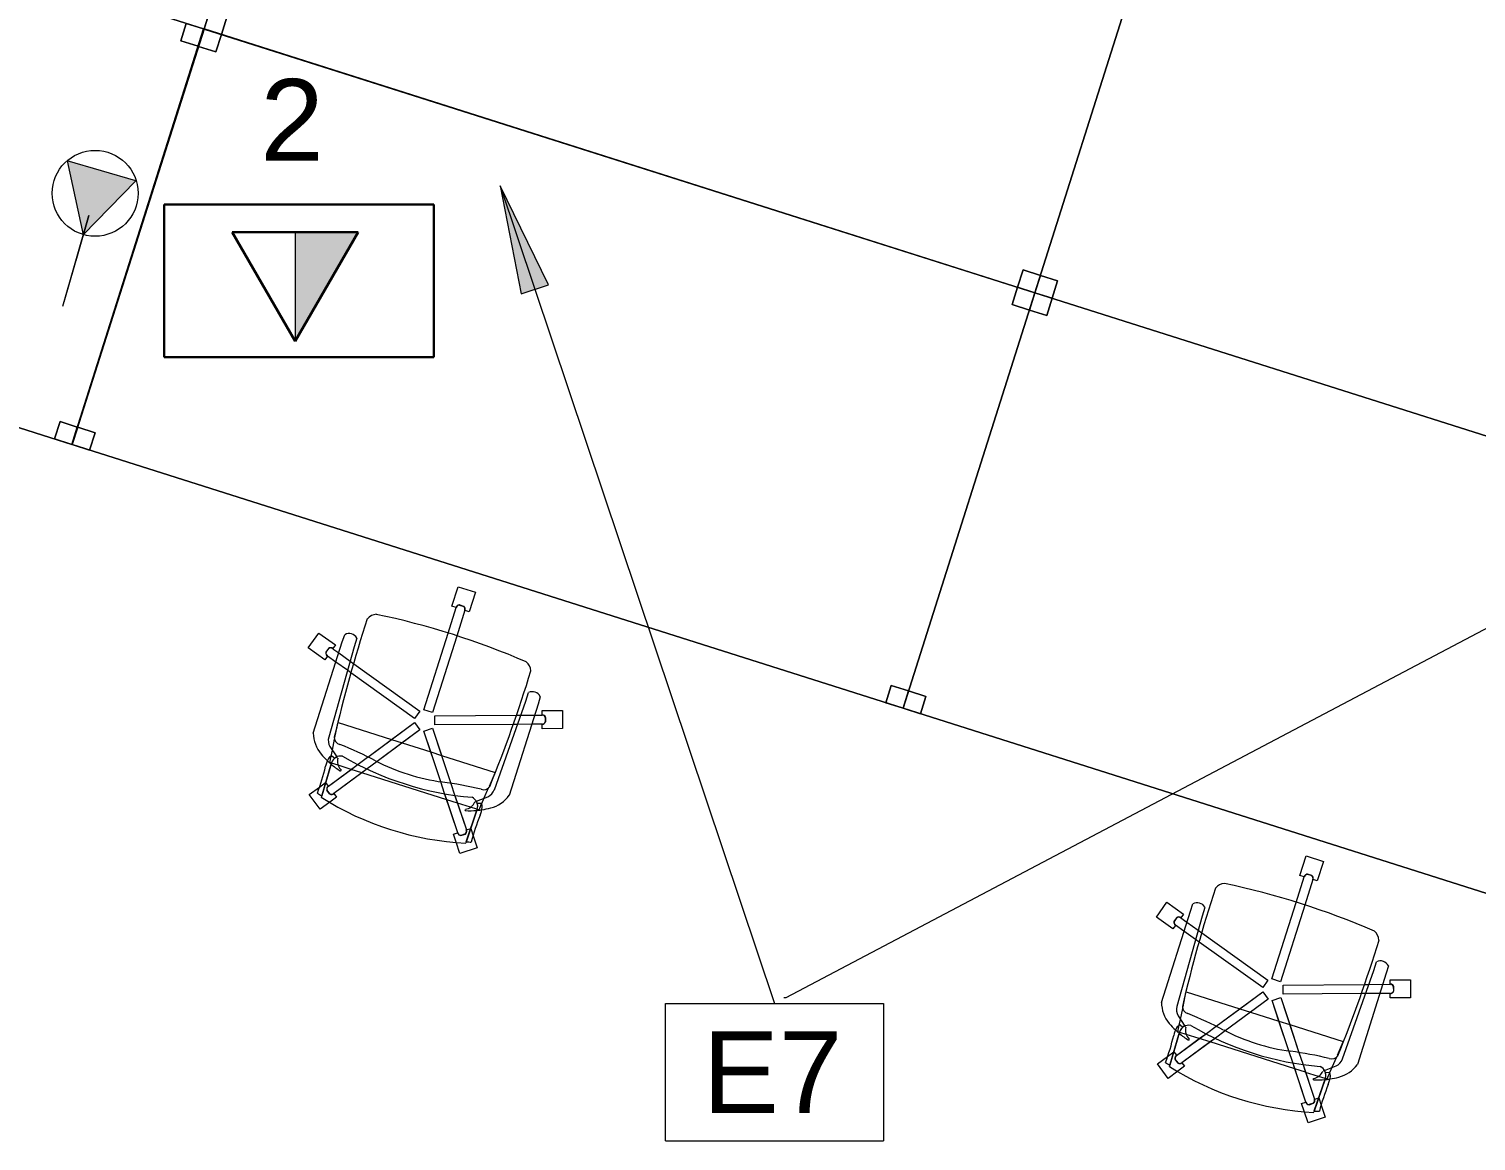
# Model space of a CAD drawing. Header units: inches. Extents: x 385 to 2249, y -1773 to -36.
# Drawn here: x 1456.3 to 1615.7, y -580.4 to -457.9 of the extents above; entities that cross this region are included whole.
import ezdxf

# ---------------------------------------------------------------- set-up
doc = ezdxf.new("R2010")
doc.units = ezdxf.units.IN
doc.header["$MEASUREMENT"] = 0
for name, color, linetype, lineweight in [('A-ANNO-KEYN', 231, 'Continuous', 9), ('A-ANNO-NOTE', 131, 'Continuous', 30), ('G-ANNO-TEXT', 231, 'Continuous', 9), ('I-FURN', 30, 'Continuous', 9)]:
    doc.layers.add(name, color=color, linetype=linetype, lineweight=lineweight)
doc.styles.add('Arial', font='arial.ttf', dxfattribs={"height": 9})
doc.styles.add('Swis721 Lt BT', font='swissl.ttf', dxfattribs={"height": 9})

# ---------------------------------------------------------------- blocks, each defined once
blk = doc.blocks.new('Rectangular Table - Rectangular Table-V44-Level 7 POWER _ SIGNAL')
at = {"layer": 'I-FURN'}
for p, q in [((-46, 24), (-48, 24)), ((-48, 24), (-48, 22)), ((-48, 22), (-48, 24)), ((-48, 24), (-46, 24)), ((48, 24), (-48, 24)), ((-48, 24), (-48, -24)), ((-48, -24), (-48, 24)), ((-48, 24), (48, 24)), ((-46, 22), (-46, 24)), ((-46, 24), (-46, 22)), ((46, 24), (46, 22)), ((48, 24), (46, 24)), ((46, 24), (48, 24)), ((46, 22), (46, 24)), ((48, 22), (48, 24)), ((48, 24), (48, 22)), ((48, -24), (48, 24)), ((48, 24), (48, -24)), ((-48, 22), (-46, 22)), ((-46, 22), (-48, 22)), ((46, 22), (48, 22)), ((48, 22), (46, 22)), ((-46, -22), (-48, -22)), ((-48, -22), (-48, -24)), ((-48, -24), (-48, -22)), ((-48, -22), (-46, -22)), ((-46, -24), (-46, -22)), ((-46, -22), (-46, -24)), ((48, -22), (46, -22)), ((46, -22), (46, -24)), ((46, -24), (46, -22)), ((46, -22), (48, -22)), ((48, -24), (48, -22)), ((48, -22), (48, -24)), ((-48, -24), (-46, -24)), ((-46, -24), (-48, -24)), ((-48, -24), (48, -24)), ((48, -24), (-48, -24)), ((46, -24), (48, -24)), ((48, -24), (46, -24))]:
    blk.add_line(p, q, dxfattribs=at)
blk = doc.blocks.new('Rectangular Table - Rectangular Table-V46-Level 7 POWER _ SIGNAL')
at = {"layer": 'I-FURN'}
for p, q in [((-46, 24), (-48, 24)), ((-48, 24), (-48, 23.86)), ((-48, 23.86), (-48, 24)), ((-48, 24), (-46, 24)), ((48, 24), (-48, 24)), ((-48, 24), (-48, -24)), ((-48, 23.86), (-48, 24)), ((-48, 24), (48, 24)), ((-46, 22), (-46, 24)), ((-46, 24), (-46, 22)), ((46, 24), (46, 22)), ((48, 24), (46, 24)), ((46, 24), (48, 24)), ((46, 22), (46, 24)), ((48, 22), (48, 24)), ((48, 24), (48, 22)), ((48, -24), (48, 24)), ((48, 24), (48, -24)), ((-48, 23.86), (-48, 22)), ((-48, 22.14), (-48, 23.86)), ((-48, -23.86), (-48, 23.86)), ((-48, 22), (-48, 22.14)), ((-48, 22), (-46, 22)), ((-46, 22), (-48, 22)), ((46, 22), (48, 22)), ((48, 22), (46, 22)), ((-46, -22), (-48, -22)), ((-48, -22), (-48, -23.86)), ((-48, -23.86), (-48, -22)), ((-48, -22), (-46, -22)), ((-46, -24), (-46, -22)), ((-46, -22), (-46, -24)), ((48, -22), (46, -22)), ((46, -22), (46, -24)), ((46, -24), (46, -22)), ((46, -22), (48, -22)), ((48, -24), (48, -22)), ((48, -22), (48, -24)), ((-48, -23.86), (-48, -24)), ((-48, -24), (-48, -23.86)), ((-48, -24), (-48, -23.86)), ((-48, -24), (-46, -24)), ((-46, -24), (-48, -24)), ((-48, -24), (48, -24)), ((48, -24), (-48, -24)), ((46, -24), (48, -24)), ((48, -24), (46, -24))]:
    blk.add_line(p, q, dxfattribs=at)
blk = doc.blocks.new('Rectangular Table - Rectangular Table-5809073-Level 7 POWER _ SIGNAL')
at = {"layer": 'I-FURN'}
for p, q in [((-46, 24), (-48, 24)), ((-48, 24), (-48, 22)), ((-48, 22), (-48, 24)), ((-48, 24), (-46, 24)), ((48, 24), (-48, 24)), ((-48, 24), (-48, -24)), ((-48, -24), (-48, 24)), ((-48, 24), (48, 24)), ((-46, 22), (-46, 24)), ((-46, 24), (-46, 22)), ((46, 24), (46, 22)), ((48, 24), (46, 24)), ((46, 24), (48, 24)), ((46, 22), (46, 24)), ((48, 22), (48, 24)), ((48, 24), (48, 22)), ((48, -24), (48, 24)), ((48, 24), (48, -24)), ((-48, 22), (-46, 22)), ((-46, 22), (-48, 22)), ((46, 22), (48, 22)), ((48, 22), (46, 22)), ((-46, -22), (-48, -22)), ((-48, -22), (-48, -24)), ((-48, -24), (-48, -22)), ((-48, -22), (-46, -22)), ((-46, -24), (-46, -22)), ((-46, -22), (-46, -24)), ((48, -22), (46, -22)), ((46, -22), (46, -24)), ((46, -24), (46, -22)), ((46, -22), (48, -22)), ((48, -24), (48, -22)), ((48, -22), (48, -24)), ((-48, -24), (-46, -24)), ((-46, -24), (-48, -24)), ((-48, -24), (48, -24)), ((48, -24), (-48, -24)), ((46, -24), (48, -24)), ((48, -24), (46, -24))]:
    blk.add_line(p, q, dxfattribs=at)
blk = doc.blocks.new('F-Haworth_Chair_X99-Seminar - X99 Advanced Seminar Chair-V50-Level 7 POWER _ SIGNAL')
at = {"layer": 'I-FURN'}
for p, q in [((-1, 15.13), (1, 15.13)), ((-1, 12.88), (-1, 15.13)), ((-1, 15.13), (1, 15.13)), ((-1, 12.88), (-1, 15.13)), ((1, 15.13), (1, 12.88)), ((1, 15.13), (1, 12.88)), ((-0.52, 12.88), (-1, 12.88)), ((-0.52, 12.88), (-1, 12.88)), ((-0.5, 9.91), (-0.5, 12.88)), ((-0.5, 9.91), (-0.5, 12.88)), ((0.26, 13.26), (-0.26, 13.26)), ((0.26, 13.26), (-0.26, 13.26)), ((-0.25, 13.25), (0.25, 13.25)), ((-0.25, 13.25), (0.25, 13.25)), ((0.5, 12.88), (0.5, 9.91)), ((0.5, 12.88), (0.5, 9.91)), ((1, 12.88), (0.52, 12.88)), ((1, 12.88), (0.52, 12.88)), ((-0.5, 1.08), (-0.5, 9.91)), ((-0.5, 1.08), (-0.5, 9.91)), ((0.5, 9.91), (0.5, 1.08)), ((0.5, 9.91), (0.5, 1.08)), ((-14.69, 3.72), (-14.08, 5.62)), ((-14.69, 3.72), (-14.08, 5.62)), ((-14.08, 5.62), (-11.94, 4.93)), ((-14.08, 5.62), (-11.94, 4.93)), ((-11.94, 4.93), (-12.09, 4.47)), ((-11.94, 4.93), (-12.09, 4.47)), ((-11.32, 5.48), (-11.3, 6.32)), ((-11.32, -5.06), (-11.32, 5.48)), ((-9.92, 6.36), (-9.92, 5.36)), ((-9.92, 5.36), (-9.57, -4.97)), ((9.57, -4.97), (9.92, 5.36)), ((9.92, 5.36), (9.92, 6.36)), ((11.3, 6.32), (11.32, 5.48)), ((11.32, 5.48), (11.32, -5.06)), ((11.94, 4.93), (14.08, 5.62)), ((11.94, 4.93), (14.08, 5.62)), ((12.09, 4.47), (11.94, 4.93)), ((12.09, 4.47), (11.94, 4.93)), ((14.08, 5.62), (14.69, 3.72)), ((14.08, 5.62), (14.69, 3.72)), ((-12.55, 3.03), (-14.69, 3.72)), ((-12.55, 3.03), (-14.69, 3.72)), ((-12.53, 4.34), (-12.69, 3.85)), ((-12.53, 4.34), (-12.69, 3.85)), ((-12.68, 3.86), (-12.52, 4.33)), ((-12.68, 3.86), (-12.52, 4.33)), ((-12.4, 3.49), (-12.55, 3.03)), ((-12.4, 3.49), (-12.55, 3.03)), ((-11.32, 3.15), (-12.4, 3.5)), ((-11.32, 3.15), (-12.4, 3.5)), ((-12.09, 4.45), (-11.32, 4.21)), ((-12.09, 4.45), (-11.32, 4.21)), ((-11.32, 4.21), (-9.86, 3.73)), ((-11.32, 4.21), (-9.86, 3.73)), ((-9.86, 3.73), (-9.38, 3.57)), ((-9.86, 3.73), (-9.38, 3.57)), ((-9.38, 3.57), (-0.87, 0.81)), ((-9.38, 3.57), (-0.87, 0.81)), ((0.87, 0.81), (9.38, 3.57)), ((0.87, 0.81), (9.38, 3.57)), ((9.38, 3.57), (9.86, 3.73)), ((9.38, 3.57), (9.86, 3.73)), ((9.86, 3.73), (11.32, 4.21)), ((9.86, 3.73), (11.32, 4.21)), ((11.32, 4.21), (12.09, 4.45)), ((11.32, 4.21), (12.09, 4.45)), ((12.4, 3.5), (11.32, 3.15)), ((12.4, 3.5), (11.32, 3.15)), ((12.55, 3.03), (12.4, 3.49)), ((12.55, 3.03), (12.4, 3.49)), ((12.52, 4.33), (12.68, 3.86)), ((12.52, 4.33), (12.68, 3.86)), ((12.69, 3.85), (12.53, 4.34)), ((12.69, 3.85), (12.53, 4.34)), ((14.69, 3.72), (12.55, 3.03)), ((14.69, 3.72), (12.55, 3.03)), ((-9.83, 2.67), (-11.32, 3.15)), ((-9.83, 2.67), (-11.32, 3.15)), ((-9.37, 2.52), (-9.83, 2.67)), ((-9.37, 2.52), (-9.83, 2.67)), ((-1.18, -0.14), (-9.37, 2.52)), ((-1.18, -0.14), (-9.37, 2.52)), ((9.37, 2.52), (1.18, -0.14)), ((9.37, 2.52), (1.18, -0.14)), ((9.83, 2.67), (9.37, 2.52)), ((9.83, 2.67), (9.37, 2.52)), ((11.32, 3.15), (9.83, 2.67)), ((11.32, 3.15), (9.83, 2.67)), ((-0.87, 0.81), (-1.18, -0.14)), ((-0.87, 0.81), (-1.18, -0.14)), ((0.5, 1.08), (-0.5, 1.08)), ((0.5, 1.08), (-0.5, 1.08)), ((1.18, -0.14), (0.87, 0.81)), ((1.18, -0.14), (0.87, 0.81)), ((-4.79, -5.75), (-1.04, -0.58)), ((-0.23, -1.17), (-3.68, -5.91)), ((-2.89, -3.12), (-1.04, -0.58)), ((-0.23, -1.17), (-1.65, -3.12)), ((-1.04, -0.58), (-0.23, -1.17)), ((-1.04, -0.58), (-0.23, -1.17)), ((0.23, -1.17), (1.04, -0.58)), ((0.23, -1.17), (1.04, -0.58)), ((1.65, -3.12), (0.23, -1.17)), ((3.68, -5.91), (0.23, -1.17)), ((1.04, -0.58), (2.89, -3.12)), ((1.04, -0.58), (4.79, -5.75)), ((-9.07, -3.12), (-2.89, -3.12)), ((-9.07, -3.2), (-9.07, -3.12)), ((-4.79, -5.75), (-2.89, -3.12)), ((-1.65, -3.12), (-3.68, -5.91)), ((-2.89, -3.12), (-1.65, -3.12)), ((-1.65, -3.12), (1.65, -3.12)), ((1.65, -3.12), (2.89, -3.12)), ((3.68, -5.91), (1.65, -3.12)), ((2.89, -3.12), (9.07, -3.12)), ((2.89, -3.12), (4.79, -5.75)), ((9.07, -3.12), (9.07, -3.2)), ((-8.9, -4.8), (-9.07, -3.2)), ((9.07, -3.2), (8.9, -4.8)), ((-9.13, -5.92), (-8.07, -6.77)), ((-8.88, -4.99), (-8.89, -4.91)), ((-8.75, -6.22), (-8.88, -4.99)), ((-8.68, -6.87), (-8.75, -6.22)), ((-5.57, -6.82), (-4.83, -5.79)), ((-5.57, -6.82), (-4.83, -5.79)), ((-3.68, -5.91), (-4.47, -7.01)), ((-3.68, -5.91), (-4.47, -7.01)), ((4.47, -7.01), (3.68, -5.91)), ((4.47, -7.01), (3.68, -5.91)), ((4.79, -5.75), (5.57, -6.82)), ((4.79, -5.75), (5.57, -6.82)), ((8.07, -6.77), (9.13, -5.92)), ((8.75, -6.22), (8.68, -6.87)), ((8.88, -4.99), (8.75, -6.22)), ((8.89, -4.91), (8.88, -4.99)), ((-8.67, -7.01), (-8.68, -6.87)), ((-8.62, -7.42), (-8.66, -7.03)), ((-8.6, -7.6), (-8.62, -7.43)), ((-8.61, -6.81), (-8.23, -6.95)), ((-8.49, -7.6), (-8.56, -7.6)), ((-8.42, -7.57), (-8.34, -11.37)), ((-8.34, -11.52), (-8.42, -7.57)), ((-7.65, -7.6), (-8.4, -7.6)), ((-8.03, -6.81), (-7.95, -6.87)), ((-7.97, -10.12), (-5.57, -6.82)), ((-7.97, -10.12), (-6.14, -7.6)), ((-6.14, -7.6), (-7.65, -7.6)), ((-4.47, -7.01), (-7.16, -10.71)), ((-4.9, -7.6), (-7.16, -10.71)), ((-6.14, -7.6), (-5.57, -6.82)), ((-4.9, -7.6), (-6.14, -7.6)), ((-4.47, -7.01), (-4.9, -7.6)), ((4.9, -7.6), (-4.9, -7.6)), ((4.9, -7.6), (4.47, -7.01)), ((7.16, -10.71), (4.47, -7.01)), ((6.14, -7.6), (4.9, -7.6)), ((7.16, -10.71), (4.9, -7.6)), ((5.57, -6.82), (6.14, -7.6)), ((5.57, -6.82), (7.97, -10.12)), ((7.65, -7.6), (6.14, -7.6)), ((6.14, -7.6), (7.97, -10.12)), ((8.4, -7.6), (7.65, -7.6)), ((7.95, -6.87), (8.07, -6.77)), ((8.23, -6.95), (8.61, -6.81)), ((8.34, -11.37), (8.42, -7.57)), ((8.42, -7.57), (8.34, -11.52)), ((8.56, -7.6), (8.49, -7.6)), ((8.62, -7.43), (8.6, -7.6)), ((8.68, -6.91), (8.62, -7.42)), ((-7.18, -7.99), (-7.21, -8.13)), ((7.21, -8.13), (7.18, -7.99)), ((-9.7, -11.65), (-8.88, -10.52)), ((-9.7, -11.65), (-8.88, -10.52)), ((-8.88, -10.52), (-8.38, -9.83)), ((-8.88, -10.52), (-8.38, -9.83)), ((-8.38, -9.83), (-7.99, -10.11)), ((-8.38, -9.83), (-7.99, -10.11)), ((-8, -10.58), (-7.59, -10.88)), ((-8, -10.58), (-7.59, -10.88)), ((-7.59, -10.87), (-7.99, -10.57)), ((-7.59, -10.87), (-7.99, -10.57)), ((-6.76, -11), (-7.29, -11.74)), ((-6.76, -11), (-7.29, -11.74)), ((-7.15, -10.72), (-6.76, -11)), ((-7.15, -10.72), (-6.76, -11)), ((6.76, -11), (7.15, -10.72)), ((6.76, -11), (7.15, -10.72)), ((7.29, -11.74), (6.76, -11)), ((7.29, -11.74), (6.76, -11)), ((7.99, -10.57), (7.59, -10.87)), ((7.99, -10.57), (7.59, -10.87)), ((7.59, -10.88), (8, -10.58)), ((7.59, -10.88), (8, -10.58)), ((7.99, -10.11), (8.38, -9.83)), ((7.99, -10.11), (8.38, -9.83)), ((8.38, -9.83), (8.88, -10.52)), ((8.38, -9.83), (8.88, -10.52)), ((8.88, -10.52), (9.7, -11.65)), ((8.88, -10.52), (9.7, -11.65)), ((-8.08, -12.82), (-9.7, -11.65)), ((-8.08, -12.82), (-9.7, -11.65)), ((-7.29, -11.74), (-8.08, -12.82)), ((-7.29, -11.74), (-8.08, -12.82)), ((8.08, -12.82), (7.29, -11.74)), ((8.08, -12.82), (7.29, -11.74)), ((9.7, -11.65), (8.08, -12.82)), ((9.7, -11.65), (8.08, -12.82))]:
    blk.add_line(p, q, dxfattribs=at)
for centre, radius, start, end in [((-0.11, 12.88), 0.407, 111.1651, 180.8349), ((-0.11, 12.88), 0.407, 111.1651, 180.8349), ((-0.09, 12.88), 0.406, 112.6199, 180), ((-0.09, 12.88), 0.406, 166.524, 180), ((-0.09, 12.88), 0.406, 126.0959, 166.524), ((-0.09, 12.88), 0.406, 112.6199, 126.0959), ((0.09, 12.88), 0.406, 53.9041, 67.3801), ((0.09, 12.88), 0.406, 0, 67.3801), ((0.11, 12.88), 0.407, 54.9009, 68.8349), ((0.11, 12.88), 0.407, 359.1651, 68.8349), ((0.09, 12.88), 0.406, 0, 53.9041), ((0.11, 12.88), 0.407, 40.967, 54.9009), ((0.11, 12.88), 0.407, 27.033, 40.967), ((0.11, 12.88), 0.407, 13.0991, 27.033), ((0.11, 12.88), 0.407, 359.1651, 13.0991), ((0, -75.01), 84.96, 84.1475, 95.8525), ((-8.21, 8.28), 1.31, 110.0433, 159.9567), ((144.06, 7.32), 153.52, 179.4749, 184.5213), ((8.21, 8.28), 1.31, 20.0433, 69.9567), ((-144.06, 7.32), 153.52, 355.4787, 0.5251), ((-10.58, 5.68), 0.956, 45.8901, 138.1099), ((10.58, 5.68), 0.956, 41.8901, 134.1099), ((-12.28, 3.88), 0.407, 183.1651, 224.967), ((-12.28, 3.88), 0.407, 183.1651, 252.8349), ((-12.27, 3.89), 0.406, 184.6199, 198.0959), ((-12.27, 3.89), 0.406, 184.6199, 252), ((-12.27, 3.89), 0.406, 198.0959, 238.524), ((-12.28, 3.88), 0.407, 224.967, 238.9009), ((-12.22, 4.09), 0.407, 85.0991, 140.8349), ((-12.22, 4.09), 0.407, 71.1651, 140.8349), ((-12.22, 4.07), 0.406, 85.476, 139.3801), ((-12.22, 4.07), 0.406, 72, 139.3801), ((-12.27, 3.89), 0.406, 238.524, 252), ((-12.28, 3.88), 0.407, 238.9009, 252.8349), ((-12.22, 4.09), 0.407, 71.1651, 85.0991), ((-12.22, 4.07), 0.406, 72, 85.476), ((12.22, 4.09), 0.407, 39.1651, 108.8349), ((12.22, 4.09), 0.407, 39.1651, 108.8349), ((12.22, 4.07), 0.406, 81.0479, 108), ((12.22, 4.07), 0.406, 40.6199, 108), ((12.22, 4.07), 0.406, 40.6199, 81.0479), ((12.27, 3.89), 0.406, 288, 355.3801), ((12.28, 3.88), 0.407, 287.1651, 356.8349), ((12.28, 3.88), 0.407, 287.1651, 356.8349), ((12.27, 3.89), 0.406, 288, 341.9041), ((12.27, 3.89), 0.406, 341.9041, 355.3801), ((-8.24, -4.59), 0.763, 194.2338, 275.7662), ((8.24, -4.59), 0.763, 264.2338, 345.7662), ((-7.87, -3.92), 3.63, 198.1789, 238.0478), ((-8.18, -4.9), 1.39, 182.8013, 227.1078), ((-11.32, -48.08), 42.84, 79.9767, 85.7699), ((0, 15.97), 22.19, 259.9767, 280.0233), ((11.32, -48.08), 42.84, 94.2301, 100.0233), ((8.18, -4.9), 1.39, 312.8922, 357.1987), ((7.87, -3.92), 3.63, 301.9522, 341.8211), ((-4.71, 1.15), 9.61, 238.0478, 243.9964), ((-5.2, -7.86), 3.74, 170.0936, 184.0143), ((-4.71, 1.15), 9.61, 243.9964, 246.4906), ((-8.28, -7.33), 0.613, 122.5427, 170.0936), ((-4.71, 1.15), 9.61, 246.6393, 247.073), ((-7.37, -7.55), 1.05, 95.9554, 181.1786), ((-7.37, -7.55), 1.05, 145.2002, 181.1786), ((-4.71, 1.15), 9.61, 247.2631, 254.9334), ((-6.55, -6.76), 1.38, 185.0878, 212.4248), ((-6.55, -6.76), 1.38, 214.0187, 228.4842), ((0, 26.49), 33.83, 257.2285, 282.7715), ((-6.55, -6.76), 1.38, 228.4842, 242.9497), ((6.55, -6.76), 1.38, 297.0503, 325.9813), ((4.71, 1.15), 9.61, 285.0666, 292.7369), ((7.37, -7.55), 1.05, 358.8214, 84.0446), ((6.55, -6.76), 1.38, 327.5752, 354.9122), ((7.37, -7.55), 1.05, 358.8214, 34.7998), ((4.71, 1.15), 9.61, 292.927, 293.3607), ((4.71, 1.15), 9.61, 293.5094, 296.0036), ((8.28, -7.33), 0.613, 9.9064, 57.4573), ((5.2, -7.86), 3.74, 355.9857, 9.9064), ((4.71, 1.15), 9.61, 296.0036, 301.9522), ((-36.06, -10.03), 27.2, 357.4882, 4.0143), ((36.06, -10.03), 27.2, 175.9857, 182.5118), ((-7.66, -10.36), 0.407, 143.1651, 212.8349), ((-7.66, -10.36), 0.407, 143.1651, 198.9009), ((-7.64, -10.36), 0.406, 170.9521, 211.3801), ((-7.64, -10.36), 0.406, 170.9521, 211.3801), ((-7.66, -10.36), 0.407, 198.9009, 212.8349), ((-7.64, -10.36), 0.406, 144, 170.9521), ((-7.64, -10.36), 0.406, 157.476, 170.9521), ((-7.64, -10.36), 0.406, 144, 157.476), ((-7.48, -10.49), 0.407, 255.1651, 324.8349), ((-7.49, -10.47), 0.406, 256.6199, 283.5719), ((-7.49, -10.47), 0.406, 256.6199, 270.0959), ((-7.48, -10.49), 0.407, 255.1651, 269.0991), ((-7.49, -10.47), 0.406, 270.0959, 297.0479), ((-7.48, -10.49), 0.407, 269.0991, 283.033), ((-7.49, -10.47), 0.406, 283.5719, 297.0479), ((-7.48, -10.49), 0.407, 283.033, 296.967), ((-7.49, -10.47), 0.406, 297.0479, 310.524), ((-7.49, -10.47), 0.406, 297.0479, 310.524), ((-7.48, -10.49), 0.407, 296.967, 310.9009), ((-7.49, -10.47), 0.406, 310.524, 324), ((-7.49, -10.47), 0.406, 310.524, 314.6572), ((-7.48, -10.49), 0.407, 310.9009, 324.8349), ((-7.49, -10.47), 0.406, 314.6572, 324), ((7.48, -10.49), 0.407, 215.1651, 284.8349), ((7.48, -10.49), 0.407, 215.1651, 284.8349), ((7.49, -10.47), 0.406, 216, 229.476), ((7.49, -10.47), 0.406, 216, 269.9041), ((7.49, -10.47), 0.406, 229.476, 256.4281), ((7.49, -10.47), 0.406, 256.4281, 283.3801), ((7.49, -10.47), 0.406, 269.9041, 283.3801), ((7.64, -10.36), 0.406, 22.524, 36), ((7.64, -10.36), 0.406, 328.6199, 36), ((7.66, -10.36), 0.407, 327.1651, 36.8349), ((7.66, -10.36), 0.407, 327.1651, 36.8349), ((7.64, -10.36), 0.406, 328.6199, 342.0959), ((7.64, -10.36), 0.406, 9.0479, 22.524), ((7.64, -10.36), 0.406, 342.0959, 355.5719), ((7.64, -10.36), 0.406, 355.5719, 9.0479), ((0, 20.73), 33.17, 254.4478, 255.4234), ((0, 20.29), 32.89, 255.304, 284.6925), ((0, 20.73), 33.17, 284.5766, 285.5522)]:
    blk.add_arc(centre, radius, start, end, dxfattribs=at)
blk = doc.blocks.new('Rectangular Table - Rectangular Table-V51-Level 7 POWER _ SIGNAL')
at = {"layer": 'I-FURN'}
for p, q in [((-46, 24), (-48, 24)), ((-48, 24), (-48, 23.86)), ((-48, 23.86), (-48, 24)), ((-48, 24), (-46, 24)), ((48, 24), (-48, 24)), ((-48, 24), (-48, -24)), ((-48, 23.86), (-48, 24)), ((-48, 24), (48, 24)), ((-46, 22), (-46, 24)), ((-46, 24), (-46, 22)), ((46, 24), (46, 22)), ((48, 24), (46, 24)), ((46, 24), (48, 24)), ((46, 22), (46, 24)), ((48, 22), (48, 24)), ((48, 24), (48, 22)), ((48, -24), (48, 24)), ((48, 24), (48, -24)), ((-48, 23.86), (-48, 22)), ((-48, 22), (-48, 23.86)), ((-48, -23.86), (-48, 23.86)), ((-48, 22), (-46, 22)), ((-46, 22), (-48, 22)), ((46, 22), (48, 22)), ((48, 22), (46, 22)), ((-46, -22), (-48, -22)), ((-48, -22), (-48, -23.86)), ((-48, -22.14), (-48, -22)), ((-48, -22), (-46, -22)), ((-48, -23.86), (-48, -22.14)), ((-46, -24), (-46, -22)), ((-46, -22), (-46, -24)), ((48, -22), (46, -22)), ((46, -22), (46, -24)), ((46, -24), (46, -22)), ((46, -22), (48, -22)), ((48, -24), (48, -22)), ((48, -22), (48, -24)), ((-48, -23.86), (-48, -24)), ((-48, -24), (-48, -23.86)), ((-48, -24), (-48, -23.86)), ((-48, -24), (-46, -24)), ((-46, -24), (-48, -24)), ((-48, -24), (48, -24)), ((48, -24), (-48, -24)), ((46, -24), (48, -24)), ((48, -24), (46, -24))]:
    blk.add_line(p, q, dxfattribs=at)
blk = doc.blocks.new('F-Haworth_Chair_X99-Seminar - X99 Advanced Seminar Chair-V52-Level 7 POWER _ SIGNAL')
at = {"layer": 'I-FURN'}
for p, q in [((-1, 15.13), (1, 15.13)), ((-1, 12.88), (-1, 15.13)), ((-1, 15.13), (1, 15.13)), ((-1, 12.88), (-1, 15.13)), ((1, 15.13), (1, 12.88)), ((1, 15.13), (1, 12.88)), ((-0.52, 12.88), (-1, 12.88)), ((-0.52, 12.88), (-1, 12.88)), ((-0.5, 9.91), (-0.5, 12.88)), ((-0.5, 9.91), (-0.5, 12.88)), ((0.26, 13.26), (-0.26, 13.26)), ((0.26, 13.26), (-0.26, 13.26)), ((-0.25, 13.25), (0.25, 13.25)), ((-0.25, 13.25), (0.25, 13.25)), ((0.5, 12.88), (0.5, 9.91)), ((0.5, 12.88), (0.5, 9.91)), ((1, 12.88), (0.52, 12.88)), ((1, 12.88), (0.52, 12.88)), ((-0.5, 1.08), (-0.5, 9.91)), ((-0.5, 1.08), (-0.5, 9.91)), ((0.5, 9.91), (0.5, 1.08)), ((0.5, 9.91), (0.5, 1.08)), ((-14.69, 3.72), (-14.08, 5.62)), ((-14.69, 3.72), (-14.08, 5.62)), ((-14.08, 5.62), (-11.94, 4.93)), ((-14.08, 5.62), (-11.94, 4.93)), ((-11.94, 4.93), (-12.09, 4.47)), ((-11.94, 4.93), (-12.09, 4.47)), ((-11.32, 5.48), (-11.3, 6.32)), ((-11.32, -5.06), (-11.32, 5.48)), ((-9.92, 6.36), (-9.92, 5.36)), ((-9.92, 5.36), (-9.57, -4.97)), ((9.57, -4.97), (9.92, 5.36)), ((9.92, 5.36), (9.92, 6.36)), ((11.3, 6.32), (11.32, 5.48)), ((11.32, 5.48), (11.32, -5.06)), ((11.94, 4.93), (14.08, 5.62)), ((11.94, 4.93), (14.08, 5.62)), ((12.09, 4.47), (11.94, 4.93)), ((12.09, 4.47), (11.94, 4.93)), ((14.08, 5.62), (14.69, 3.72)), ((14.08, 5.62), (14.69, 3.72)), ((-12.55, 3.03), (-14.69, 3.72)), ((-12.55, 3.03), (-14.69, 3.72)), ((-12.53, 4.34), (-12.69, 3.85)), ((-12.53, 4.34), (-12.69, 3.85)), ((-12.68, 3.86), (-12.52, 4.33)), ((-12.68, 3.86), (-12.52, 4.33)), ((-12.4, 3.49), (-12.55, 3.03)), ((-12.4, 3.49), (-12.55, 3.03)), ((-11.32, 3.15), (-12.4, 3.5)), ((-11.32, 3.15), (-12.4, 3.5)), ((-12.09, 4.45), (-11.32, 4.21)), ((-12.09, 4.45), (-11.32, 4.21)), ((-11.32, 4.21), (-9.86, 3.73)), ((-11.32, 4.21), (-9.86, 3.73)), ((-9.86, 3.73), (-9.38, 3.57)), ((-9.86, 3.73), (-9.38, 3.57)), ((-9.38, 3.57), (-0.87, 0.81)), ((-9.38, 3.57), (-0.87, 0.81)), ((0.87, 0.81), (9.38, 3.57)), ((0.87, 0.81), (9.38, 3.57)), ((9.38, 3.57), (9.86, 3.73)), ((9.38, 3.57), (9.86, 3.73)), ((9.86, 3.73), (11.32, 4.21)), ((9.86, 3.73), (11.32, 4.21)), ((11.32, 4.21), (12.09, 4.45)), ((11.32, 4.21), (12.09, 4.45)), ((12.4, 3.5), (11.32, 3.15)), ((12.4, 3.5), (11.32, 3.15)), ((12.55, 3.03), (12.4, 3.49)), ((12.55, 3.03), (12.4, 3.49)), ((12.52, 4.33), (12.68, 3.86)), ((12.52, 4.33), (12.68, 3.86)), ((12.69, 3.85), (12.53, 4.34)), ((12.69, 3.85), (12.53, 4.34)), ((14.69, 3.72), (12.55, 3.03)), ((14.69, 3.72), (12.55, 3.03)), ((-9.83, 2.67), (-11.32, 3.15)), ((-9.83, 2.67), (-11.32, 3.15)), ((-9.37, 2.52), (-9.83, 2.67)), ((-9.37, 2.52), (-9.83, 2.67)), ((-1.18, -0.14), (-9.37, 2.52)), ((-1.18, -0.14), (-9.37, 2.52)), ((9.37, 2.52), (1.18, -0.14)), ((9.37, 2.52), (1.18, -0.14)), ((9.83, 2.67), (9.37, 2.52)), ((9.83, 2.67), (9.37, 2.52)), ((11.32, 3.15), (9.83, 2.67)), ((11.32, 3.15), (9.83, 2.67)), ((-0.87, 0.81), (-1.18, -0.14)), ((-0.87, 0.81), (-1.18, -0.14)), ((0.5, 1.08), (-0.5, 1.08)), ((0.5, 1.08), (-0.5, 1.08)), ((1.18, -0.14), (0.87, 0.81)), ((1.18, -0.14), (0.87, 0.81)), ((-4.79, -5.75), (-1.04, -0.58)), ((-0.23, -1.17), (-3.68, -5.91)), ((-2.89, -3.12), (-1.04, -0.58)), ((-0.23, -1.17), (-1.65, -3.12)), ((-1.04, -0.58), (-0.23, -1.17)), ((-1.04, -0.58), (-0.23, -1.17)), ((0.23, -1.17), (1.04, -0.58)), ((0.23, -1.17), (1.04, -0.58)), ((1.65, -3.12), (0.23, -1.17)), ((3.68, -5.91), (0.23, -1.17)), ((1.04, -0.58), (2.89, -3.12)), ((1.04, -0.58), (4.79, -5.75)), ((-9.07, -3.12), (-2.89, -3.12)), ((-9.07, -3.2), (-9.07, -3.12)), ((-4.79, -5.75), (-2.89, -3.12)), ((-1.65, -3.12), (-3.68, -5.91)), ((-2.89, -3.12), (-1.65, -3.12)), ((-1.65, -3.12), (1.65, -3.12)), ((1.65, -3.12), (2.89, -3.12)), ((3.68, -5.91), (1.65, -3.12)), ((2.89, -3.12), (9.07, -3.12)), ((2.89, -3.12), (4.79, -5.75)), ((9.07, -3.12), (9.07, -3.2)), ((-8.9, -4.8), (-9.07, -3.2)), ((9.07, -3.2), (8.9, -4.8)), ((-9.13, -5.92), (-8.07, -6.77)), ((-8.88, -4.99), (-8.89, -4.91)), ((-8.75, -6.22), (-8.88, -4.99)), ((-8.68, -6.87), (-8.75, -6.22)), ((-5.57, -6.82), (-4.79, -5.75)), ((-5.57, -6.82), (-4.79, -5.75)), ((-3.68, -5.91), (-4.47, -7.01)), ((-3.68, -5.91), (-4.47, -7.01)), ((4.47, -7.01), (3.68, -5.91)), ((4.47, -7.01), (3.68, -5.91)), ((4.79, -5.75), (5.57, -6.82)), ((4.79, -5.75), (5.57, -6.82)), ((8.07, -6.77), (9.13, -5.92)), ((8.75, -6.22), (8.68, -6.87)), ((8.88, -4.99), (8.75, -6.22)), ((8.89, -4.91), (8.88, -4.99)), ((-8.62, -7.42), (-8.68, -6.87)), ((-8.6, -7.6), (-8.62, -7.43)), ((-8.61, -6.81), (-8.23, -6.95)), ((-8.49, -7.6), (-8.56, -7.6)), ((-8.42, -7.57), (-8.34, -11.37)), ((-8.34, -11.52), (-8.42, -7.57)), ((-7.65, -7.6), (-8.4, -7.6)), ((-8.03, -6.81), (-7.95, -6.87)), ((-7.97, -10.12), (-5.57, -6.82)), ((-7.97, -10.12), (-6.14, -7.6)), ((-6.14, -7.6), (-7.65, -7.6)), ((-4.47, -7.01), (-7.16, -10.71)), ((-4.9, -7.6), (-7.16, -10.71)), ((-6.14, -7.6), (-5.57, -6.82)), ((-4.9, -7.6), (-6.14, -7.6)), ((-4.47, -7.01), (-4.9, -7.6)), ((4.9, -7.6), (-4.9, -7.6)), ((4.9, -7.6), (4.47, -7.01)), ((7.16, -10.71), (4.47, -7.01)), ((6.14, -7.6), (4.9, -7.6)), ((7.16, -10.71), (4.9, -7.6)), ((5.57, -6.82), (6.14, -7.6)), ((5.57, -6.82), (7.97, -10.12)), ((6.14, -7.6), (7.97, -10.12)), ((7.65, -7.6), (6.15, -7.6)), ((8.4, -7.6), (7.65, -7.6)), ((7.95, -6.87), (8.07, -6.77)), ((8.23, -6.95), (8.61, -6.81)), ((8.34, -11.37), (8.42, -7.57)), ((8.42, -7.57), (8.34, -11.52)), ((8.56, -7.6), (8.49, -7.6)), ((8.62, -7.43), (8.6, -7.6)), ((8.68, -6.91), (8.62, -7.42)), ((-7.18, -7.99), (-7.21, -8.13)), ((7.21, -8.13), (7.18, -7.99)), ((-9.7, -11.65), (-8.88, -10.52)), ((-9.7, -11.65), (-8.88, -10.52)), ((-8.88, -10.52), (-8.38, -9.83)), ((-8.88, -10.52), (-8.38, -9.83)), ((-8.38, -9.83), (-7.99, -10.11)), ((-8.38, -9.83), (-7.99, -10.11)), ((-8, -10.58), (-7.59, -10.88)), ((-8, -10.58), (-7.59, -10.88)), ((-7.59, -10.87), (-7.99, -10.57)), ((-7.59, -10.87), (-7.99, -10.57)), ((-6.76, -11), (-7.29, -11.74)), ((-6.76, -11), (-7.29, -11.74)), ((-7.15, -10.72), (-6.76, -11)), ((-7.15, -10.72), (-6.76, -11)), ((6.76, -11), (7.15, -10.72)), ((6.76, -11), (7.15, -10.72)), ((7.29, -11.74), (6.76, -11)), ((7.29, -11.74), (6.76, -11)), ((7.99, -10.57), (7.59, -10.87)), ((7.99, -10.57), (7.59, -10.87)), ((7.59, -10.88), (8, -10.58)), ((7.59, -10.88), (8, -10.58)), ((7.99, -10.11), (8.38, -9.83)), ((7.99, -10.11), (8.38, -9.83)), ((8.38, -9.83), (8.88, -10.52)), ((8.38, -9.83), (8.88, -10.52)), ((8.88, -10.52), (9.7, -11.65)), ((8.88, -10.52), (9.7, -11.65)), ((-8.08, -12.82), (-9.7, -11.65)), ((-8.08, -12.82), (-9.7, -11.65)), ((-7.29, -11.74), (-8.08, -12.82)), ((-7.29, -11.74), (-8.08, -12.82)), ((8.08, -12.82), (7.29, -11.74)), ((8.08, -12.82), (7.29, -11.74)), ((9.7, -11.65), (8.08, -12.82)), ((9.7, -11.65), (8.08, -12.82))]:
    blk.add_line(p, q, dxfattribs=at)
for centre, radius, start, end in [((-0.11, 12.88), 0.407, 111.1651, 180.8349), ((-0.11, 12.88), 0.407, 152.967, 180.8349), ((-0.09, 12.88), 0.406, 112.6199, 180), ((-0.09, 12.88), 0.406, 166.524, 180), ((-0.09, 12.88), 0.406, 126.0959, 166.524), ((-0.11, 12.88), 0.407, 139.033, 152.967), ((-0.11, 12.88), 0.407, 125.0991, 139.033), ((-0.11, 12.88), 0.407, 111.1651, 125.0991), ((-0.09, 12.88), 0.406, 112.6199, 126.0959), ((0.09, 12.88), 0.406, 53.9041, 67.3801), ((0.09, 12.88), 0.406, 0, 67.3801), ((0.11, 12.88), 0.407, 359.1651, 68.8349), ((0.11, 12.88), 0.407, 359.1651, 68.8349), ((0.09, 12.88), 0.406, 0, 53.9041), ((0, -75.01), 84.96, 84.1475, 95.8525), ((-8.21, 8.28), 1.31, 110.0433, 159.9567), ((144.06, 7.32), 153.52, 179.4749, 184.5213), ((8.21, 8.28), 1.31, 20.0433, 69.9567), ((-144.06, 7.32), 153.52, 355.4787, 0.5251), ((-10.58, 5.68), 0.956, 45.8901, 138.1099), ((10.58, 5.68), 0.956, 41.8901, 134.1099), ((-12.28, 3.88), 0.407, 183.1651, 197.0991), ((-12.28, 3.88), 0.407, 183.1651, 252.8349), ((-12.27, 3.89), 0.406, 184.6199, 198.0959), ((-12.27, 3.89), 0.406, 184.6199, 252), ((-12.28, 3.88), 0.407, 197.0991, 211.033), ((-12.27, 3.89), 0.406, 198.0959, 238.524), ((-12.28, 3.88), 0.407, 211.033, 252.8349), ((-12.22, 4.09), 0.407, 71.1651, 140.8349), ((-12.22, 4.09), 0.407, 112.967, 140.8349), ((-12.22, 4.07), 0.406, 85.476, 139.3801), ((-12.22, 4.07), 0.406, 72, 139.3801), ((-12.27, 3.89), 0.406, 238.524, 252), ((-12.22, 4.09), 0.407, 99.033, 112.967), ((-12.22, 4.09), 0.407, 71.1651, 99.033), ((-12.22, 4.07), 0.406, 72, 85.476), ((12.22, 4.09), 0.407, 67.033, 108.8349), ((12.22, 4.09), 0.407, 39.1651, 108.8349), ((12.22, 4.07), 0.406, 81.0479, 108), ((12.22, 4.07), 0.406, 40.6199, 108), ((12.22, 4.07), 0.406, 40.6199, 81.0479), ((12.22, 4.09), 0.407, 39.1651, 67.033), ((12.27, 3.89), 0.406, 288, 355.3801), ((12.28, 3.88), 0.407, 287.1651, 356.8349), ((12.28, 3.88), 0.407, 287.1651, 342.9009), ((12.27, 3.89), 0.406, 288, 341.9041), ((12.27, 3.89), 0.406, 341.9041, 355.3801), ((12.28, 3.88), 0.407, 342.9009, 356.8349), ((-8.24, -4.59), 0.763, 194.2338, 275.7662), ((8.24, -4.59), 0.763, 264.2338, 345.7662), ((-7.87, -3.92), 3.63, 198.1789, 238.0478), ((-8.18, -4.9), 1.39, 182.8013, 227.1078), ((-11.32, -48.08), 42.84, 79.9767, 85.7699), ((0, 15.97), 22.19, 259.9767, 280.0233), ((11.32, -48.08), 42.84, 94.2301, 100.0233), ((8.18, -4.9), 1.39, 312.8922, 357.1987), ((7.87, -3.92), 3.63, 301.9522, 341.8211), ((-4.71, 1.15), 9.61, 238.0478, 243.9964), ((-5.2, -7.86), 3.74, 170.0936, 184.0143), ((-4.71, 1.15), 9.61, 243.9964, 246.4906), ((-8.28, -7.33), 0.613, 122.5427, 170.0936), ((-4.71, 1.15), 9.61, 246.6393, 247.073), ((-7.37, -7.55), 1.05, 95.9554, 181.1786), ((-7.37, -7.55), 1.05, 145.2002, 181.1786), ((-4.71, 1.15), 9.61, 247.2631, 254.9334), ((-6.55, -6.76), 1.38, 185.0878, 212.4248), ((-6.55, -6.76), 1.38, 214.0187, 242.9497), ((0, 26.49), 33.83, 257.2285, 282.7715), ((6.55, -6.76), 1.38, 297.0503, 325.9813), ((4.71, 1.15), 9.61, 285.0666, 292.7369), ((7.37, -7.55), 1.05, 358.8214, 84.0446), ((6.55, -6.76), 1.38, 327.5752, 354.9122), ((7.37, -7.55), 1.05, 358.8214, 34.7998), ((4.71, 1.15), 9.61, 292.927, 293.3607), ((4.71, 1.15), 9.61, 293.5094, 296.0036), ((8.28, -7.33), 0.613, 9.9064, 57.4573), ((5.2, -7.86), 3.74, 355.9857, 9.9064), ((4.71, 1.15), 9.61, 296.0036, 301.9522), ((-36.06, -10.03), 27.2, 357.4882, 4.0143), ((36.06, -10.03), 27.2, 175.9857, 182.5118), ((-7.66, -10.36), 0.407, 143.1651, 212.8349), ((-7.66, -10.36), 0.407, 143.1651, 212.8349), ((-7.64, -10.36), 0.406, 144, 211.3801), ((-7.64, -10.36), 0.406, 144, 211.3801), ((-7.49, -10.47), 0.406, 256.6199, 324), ((-7.48, -10.49), 0.407, 255.1651, 324.8349), ((-7.48, -10.49), 0.407, 255.1651, 324.8349), ((-7.49, -10.47), 0.406, 256.6199, 297.0479), ((-7.49, -10.47), 0.406, 297.0479, 324), ((7.48, -10.49), 0.407, 215.1651, 284.8349), ((7.48, -10.49), 0.407, 215.1651, 229.0991), ((7.49, -10.47), 0.406, 216, 256.4281), ((7.49, -10.47), 0.406, 216, 229.476), ((7.48, -10.49), 0.407, 229.0991, 284.8349), ((7.49, -10.47), 0.406, 229.476, 269.9041), ((7.49, -10.47), 0.406, 256.4281, 283.3801), ((7.49, -10.47), 0.406, 269.9041, 283.3801), ((7.64, -10.36), 0.406, 22.524, 36), ((7.64, -10.36), 0.406, 328.6199, 36), ((7.66, -10.36), 0.407, 327.1651, 36.8349), ((7.66, -10.36), 0.407, 355.033, 36.8349), ((7.64, -10.36), 0.406, 328.6199, 22.524), ((7.66, -10.36), 0.407, 327.1651, 341.0991), ((7.66, -10.36), 0.407, 341.0991, 355.033), ((0, 20.73), 33.17, 254.4478, 255.4234), ((0, 20.29), 32.89, 255.304, 284.6925), ((0, 20.73), 33.17, 284.5766, 285.5522)]:
    blk.add_arc(centre, radius, start, end, dxfattribs=at)
blk = doc.blocks.new('Rectangular Table - Rectangular Table-V91-Level 7 POWER _ SIGNAL')
at = {"layer": 'I-FURN'}
for p, q in [((-46, 24), (-48, 24)), ((-48, 24), (-48, 22)), ((-48, 22), (-48, 24)), ((-48, 24), (-46, 24)), ((48, 24), (-48, 24)), ((-48, 24), (-48, -24)), ((-48, -24), (-48, 24)), ((-48, 24), (48, 24)), ((-46, 22), (-46, 24)), ((-46, 24), (-46, 22)), ((46, 24), (46, 22)), ((48, 24), (46, 24)), ((46, 24), (48, 24)), ((46, 22), (46, 24)), ((48, 23.9), (48, 24)), ((48, 24), (48, 23.9)), ((48, -24), (48, 24)), ((48, 24), (48, 23.9)), ((48, 22), (48, 23.9)), ((48, 23.9), (48, 22)), ((48, 23.9), (48, -24)), ((-48, 22), (-46, 22)), ((-46, 22), (-48, 22)), ((46, 22), (47.85, 22)), ((47.85, 22), (46, 22)), ((47.85, 22), (48, 22)), ((48, 22), (47.85, 22)), ((-46, -22), (-48, -22)), ((-48, -22), (-48, -24)), ((-48, -24), (-48, -22)), ((-48, -22), (-46, -22)), ((-46, -24), (-46, -22)), ((-46, -22), (-46, -24)), ((47.85, -22), (46, -22)), ((46, -22), (46, -24)), ((46, -24), (46, -22)), ((46, -22), (47.85, -22)), ((48, -22), (47.85, -22)), ((47.85, -22), (48, -22)), ((48, -24), (48, -22)), ((48, -22), (48, -22.1)), ((48, -22.1), (48, -24)), ((-48, -24), (-46, -24)), ((-46, -24), (-48, -24)), ((-48, -24), (48, -24)), ((47.85, -24), (-48, -24)), ((46, -24), (47.85, -24)), ((47.85, -24), (46, -24)), ((47.85, -24), (48, -24)), ((48, -24), (47.85, -24)), ((48, -24), (47.85, -24))]:
    blk.add_line(p, q, dxfattribs=at)
blk = doc.blocks.new('Keynote Tag - Keynote Number - Boxed-135510-Level 7 POWER _ SIGNAL')
at = {"layer": 'A-ANNO-KEYN'}
for p, q in [((-0.125, -0.0792), (-0.125, 0.0781)), ((-0.125, 0.0781), (0.125, 0.0781)), ((0.125, 0.0781), (0.125, -0.0792)), ((-0.125, -0.0792), (0.125, -0.0792))]:
    blk.add_line(p, q, dxfattribs=at)

msp = doc.modelspace()

# ---------------------------------------------------------------- hatches: boundary and pattern name
at = {"layer": 'A-ANNO-KEYN'}
msp.add_hatch(color=256, dxfattribs=at).paths.add_polyline_path([(1508.17, -475.23), (1510.49, -487.11), (1513.49, -486.11)], flags=0)
at = {"layer": 'A-ANNO-NOTE', "lineweight": 9}
for points in [[(1462.25, -480.6), (1468.06, -474.65), (1460.47, -472.47)], [(1485.6, -492.33), (1492.53, -480.33), (1485.6, -480.33)]]:
    msp.add_hatch(color=256, dxfattribs=at).paths.add_polyline_path(points, flags=0)

# ---------------------------------------------------------------- linework, layer by layer
at = {"layer": 'A-ANNO-KEYN'}
for p, q in [((1508.17, -475.23), (1510.49, -487.11)), ((1513.49, -486.11), (1508.17, -475.23)), ((1508.17, -475.23), (1538.39, -565.25)), ((1510.49, -487.11), (1513.49, -486.11))]:
    msp.add_line(p, q, dxfattribs=at)
at = {"layer": 'A-ANNO-NOTE', "lineweight": 9}
for p, q in [((1468.06, -474.65), (1460.47, -472.47)), ((1460.47, -472.47), (1462.25, -480.6)), ((1462.25, -480.6), (1468.06, -474.65)), ((1460, -488.46), (1462.86, -478.49)), ((1462.86, -478.49), (1460.13, -488.01)), ((1462.86, -478.49), (1461.43, -483.47)), ((1485.6, -480.33), (1485.6, -492.33)), ((1485.6, -492.33), (1492.53, -480.33)), ((1492.53, -480.33), (1485.6, -480.33))]:
    msp.add_line(p, q, dxfattribs=at)
at = {"layer": 'A-ANNO-NOTE'}
for p, q in [((1471.17, -477.27), (1500.88, -477.27)), ((1471.17, -494.09), (1471.17, -477.27)), ((1500.88, -477.27), (1500.88, -494.09)), ((1478.67, -480.33), (1492.53, -480.33)), ((1485.6, -492.33), (1478.67, -480.33)), ((1492.53, -480.33), (1485.6, -492.33)), ((1500.88, -494.09), (1471.17, -494.09))]:
    msp.add_line(p, q, dxfattribs=at)
at = {"layer": 'A-ANNO-NOTE', "lineweight": 9}
msp.add_circle((1463.56, -476.04), 4.73, dxfattribs=at)
at = {"layer": 'G-ANNO-TEXT', "color": 7}
for p, q in [((1643.52, -509.86), (1539.65, -564.63)), ((1539.65, -564.63), (1539.4, -564.63))]:
    msp.add_line(p, q, dxfattribs=at)

# ---------------------------------------------------------------- block references
at = {"layer": 'A-ANNO-KEYN', "xscale": 95.99999999999994, "yscale": 95.99999999999994, "zscale": 95.99999999999994}
msp.add_blockref('Keynote Tag - Keynote Number - Boxed-135510-Level 7 POWER _ SIGNAL', (1538.39, -572.75), dxfattribs=at)
at = {"layer": 'I-FURN'}
for name, p, rotation in [('Rectangular Table - Rectangular Table-V44-Level 7 POWER _ SIGNAL', (1528.57, -449.59), 162.3961865743618), ('Rectangular Table - Rectangular Table-V91-Level 7 POWER _ SIGNAL', (1422.5, -466.3), 162.3961865743618), ('Rectangular Table - Rectangular Table-V46-Level 7 POWER _ SIGNAL', (1620.07, -478.63), 162.3961865743618), ('Rectangular Table - Rectangular Table-5809073-Level 7 POWER _ SIGNAL', (1514.05, -495.35), 162.3961865743618), ('Rectangular Table - Rectangular Table-V51-Level 7 POWER _ SIGNAL', (1605.56, -524.38), 162.3961865743618), ('F-Haworth_Chair_X99-Seminar - X99 Advanced Seminar Chair-V50-Level 7 POWER _ SIGNAL', (1499.91, -534.08), 342.396186574362), ('F-Haworth_Chair_X99-Seminar - X99 Advanced Seminar Chair-V52-Level 7 POWER _ SIGNAL', (1593.32, -563.72), 342.396186574362)]:
    msp.add_blockref(name, p, dxfattribs=dict(at, rotation=rotation))

# ---------------------------------------------------------------- texts
at = {"layer": 'A-ANNO-KEYN', "insert": (1530.48, -568.3), "char_height": 9, "width": 18.786, "attachment_point": 1, "style": 'Arial'}
msp.add_mtext('E7', dxfattribs=at)
at = {"layer": 'A-ANNO-NOTE', "lineweight": 9, "insert": (1481.76, -463.46), "char_height": 9, "width": 8.181, "attachment_point": 1, "style": 'Swis721 Lt BT'}
msp.add_mtext('2', dxfattribs=at)

doc.saveas('drawing.dxf')
